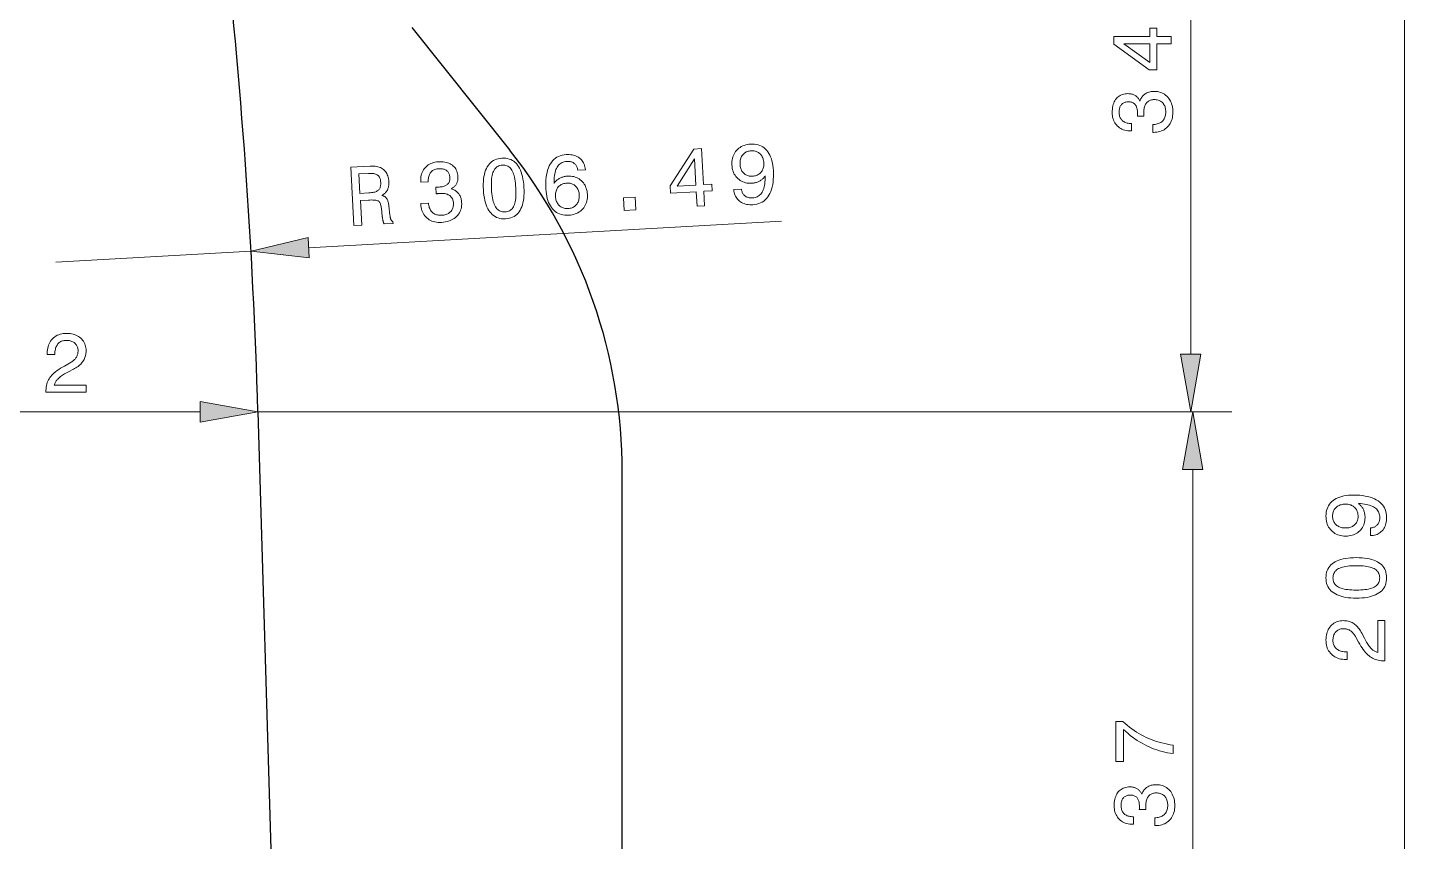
# Model space of a CAD drawing. Extents: x 0 to 297, y 0 to 420.
# Drawn here: x 151.4 to 221.9, y 229.3 to 271 of the extents above; entities that cross this region are included whole.
import ezdxf

# ---------------------------------------------------------------- set-up
doc = ezdxf.new("R2010")
doc.units = 0

msp = doc.modelspace()

# ---------------------------------------------------------------- linework, layer by layer
at = {"color": 7, "lineweight": 13}
for p, q in [((221.907, 141.27), (221.907, 344.361)), ((210.966, 254.27), (210.966, 282.361)), ((165.81, 259.715), (190.013, 261.087)), ((132.971, 251.315), (160.262, 251.315)), ((163.216, 251.315), (213.066, 251.315)), ((163.216, 251.315), (212.966, 251.315)), ((211.066, 217.27), (211.066, 248.361))]:
    msp.add_line(p, q, dxfattribs=at)
at = {"color": 7, "lineweight": 30, "ltscale": 0.200245}
msp.add_line((171.099, 270.994), (176.091, 264.73), dxfattribs=at)
at = {"color": 7, "lineweight": 13, "ltscale": 0.25}
msp.add_line((152.877, 258.982), (162.861, 259.548), dxfattribs=at)
at = {"color": 7, "lineweight": 30}
for p, q in [((163.216, 251.315), (164.316, 214.315)), ((181.866, 135.715), (181.866, 248.215))]:
    msp.add_line(p, q, dxfattribs=at)
at = {"color": 7, "lineweight": 13}
for points in [[(209.966, 270.151), (209.224, 270.151), (209.224, 268.833), (208.844, 268.833), (207.033, 270.147), (207.033, 270.539), (208.878, 270.539), (208.878, 270.967), (209.224, 270.967), (209.224, 270.539), (209.966, 270.539)], [(208.878, 269.196), (208.878, 270.151), (207.535, 270.151)], [(209.026, 265.627), (209.026, 266.025), (209.087, 266.028), (209.146, 266.034), (209.203, 266.043), (209.256, 266.056), (209.306, 266.072), (209.354, 266.091), (209.399, 266.113), (209.441, 266.138), (209.48, 266.167), (209.516, 266.199), (209.549, 266.234), (209.578, 266.271), (209.605, 266.312), (209.627, 266.354), (209.646, 266.4), (209.662, 266.448), (209.674, 266.499), (209.683, 266.553), (209.688, 266.609), (209.69, 266.668), (209.688, 266.726), (209.683, 266.781), (209.676, 266.834), (209.664, 266.884), (209.65, 266.932), (209.633, 266.977), (209.612, 267.02), (209.589, 267.06), (209.562, 267.098), (209.532, 267.133), (209.499, 267.165), (209.464, 267.194), (209.426, 267.219), (209.386, 267.241), (209.344, 267.26), (209.299, 267.275), (209.252, 267.287), (209.203, 267.296), (209.151, 267.301), (209.097, 267.303), (209.048, 267.301), (209.001, 267.296), (208.957, 267.287), (208.914, 267.276), (208.874, 267.261), (208.836, 267.242), (208.8, 267.22), (208.767, 267.195), (208.735, 267.167), (208.706, 267.135), (208.68, 267.1), (208.656, 267.062), (208.635, 267.022), (208.617, 266.979), (208.601, 266.933), (208.588, 266.885), (208.579, 266.834), (208.572, 266.78), (208.567, 266.723), (208.566, 266.664), (208.566, 266.655), (208.566, 266.647), (208.566, 266.638), (208.566, 266.629), (208.567, 266.621), (208.567, 266.612), (208.567, 266.603), (208.567, 266.594), (208.568, 266.584), (208.568, 266.575), (208.569, 266.566), (208.569, 266.555), (208.57, 266.545), (208.57, 266.533), (208.571, 266.521), (208.571, 266.509), (208.572, 266.496), (208.573, 266.482), (208.574, 266.468), (208.574, 266.453), (208.235, 266.453), (208.235, 266.462), (208.236, 266.471), (208.236, 266.48), (208.237, 266.489), (208.237, 266.498), (208.237, 266.507), (208.238, 266.516), (208.238, 266.524), (208.238, 266.533), (208.238, 266.542), (208.238, 266.55), (208.239, 266.558), (208.239, 266.566), (208.239, 266.574), (208.239, 266.582), (208.239, 266.59), (208.239, 266.597), (208.239, 266.605), (208.239, 266.612), (208.239, 266.62), (208.238, 266.676), (208.235, 266.73), (208.229, 266.78), (208.221, 266.828), (208.211, 266.873), (208.198, 266.914), (208.183, 266.953), (208.166, 266.989), (208.146, 267.021), (208.124, 267.051), (208.1, 267.077), (208.074, 267.101), (208.045, 267.122), (208.013, 267.14), (207.979, 267.156), (207.943, 267.168), (207.904, 267.178), (207.863, 267.185), (207.819, 267.189), (207.773, 267.191), (207.729, 267.189), (207.687, 267.185), (207.646, 267.179), (207.608, 267.169), (207.572, 267.157), (207.538, 267.142), (207.506, 267.124), (207.477, 267.104), (207.449, 267.081), (207.423, 267.055), (207.4, 267.026), (207.379, 266.996), (207.361, 266.963), (207.345, 266.927), (207.332, 266.889), (207.321, 266.849), (207.312, 266.806), (207.306, 266.761), (207.302, 266.714), (207.301, 266.664), (207.303, 266.608), (207.308, 266.555), (207.316, 266.504), (207.327, 266.456), (207.342, 266.412), (207.36, 266.369), (207.381, 266.33), (207.405, 266.293), (207.433, 266.26), (207.463, 266.228), (207.497, 266.2), (207.534, 266.175), (207.575, 266.153), (207.618, 266.133), (207.664, 266.117), (207.713, 266.104), (207.765, 266.093), (207.82, 266.086), (207.879, 266.081), (207.94, 266.08), (207.94, 265.696), (207.91, 265.696), (207.824, 265.699), (207.741, 265.706), (207.662, 265.719), (207.587, 265.737), (207.515, 265.76), (207.446, 265.788), (207.381, 265.822), (207.32, 265.86), (207.262, 265.904), (207.208, 265.952), (207.159, 266.005), (207.114, 266.062), (207.075, 266.122), (207.041, 266.186), (207.012, 266.253), (206.989, 266.324), (206.97, 266.398), (206.957, 266.476), (206.95, 266.558), (206.947, 266.643), (206.949, 266.733), (206.955, 266.818), (206.966, 266.9), (206.981, 266.977), (207, 267.051), (207.024, 267.12), (207.051, 267.185), (207.083, 267.246), (207.119, 267.303), (207.16, 267.355), (207.204, 267.403), (207.252, 267.446), (207.303, 267.484), (207.357, 267.517), (207.415, 267.545), (207.476, 267.568), (207.541, 267.585), (207.609, 267.598), (207.68, 267.606), (207.754, 267.608), (207.797, 267.607), (207.839, 267.604), (207.879, 267.6), (207.918, 267.593), (207.956, 267.584), (207.992, 267.574), (208.027, 267.561), (208.061, 267.547), (208.094, 267.531), (208.125, 267.512), (208.155, 267.492), (208.184, 267.47), (208.211, 267.447), (208.237, 267.421), (208.261, 267.393), (208.284, 267.364), (208.305, 267.333), (208.324, 267.3), (208.343, 267.265), (208.359, 267.229), (208.378, 267.276), (208.399, 267.321), (208.421, 267.364), (208.446, 267.404), (208.473, 267.442), (208.501, 267.478), (208.532, 267.511), (208.565, 267.542), (208.599, 267.57), (208.636, 267.597), (208.674, 267.62), (208.714, 267.642), (208.756, 267.661), (208.8, 267.677), (208.845, 267.691), (208.892, 267.702), (208.941, 267.711), (208.991, 267.717), (209.043, 267.721), (209.097, 267.722), (209.182, 267.719), (209.263, 267.71), (209.341, 267.696), (209.416, 267.675), (209.487, 267.648), (209.554, 267.616), (209.619, 267.577), (209.68, 267.533), (209.737, 267.483), (209.791, 267.427), (209.841, 267.366), (209.885, 267.301), (209.924, 267.232), (209.958, 267.16), (209.987, 267.083), (210.011, 267.003), (210.029, 266.919), (210.042, 266.831), (210.05, 266.739), (210.052, 266.643), (210.05, 266.552), (210.041, 266.465), (210.028, 266.381), (210.009, 266.302), (209.984, 266.226), (209.954, 266.154), (209.919, 266.085), (209.878, 266.021), (209.832, 265.96), (209.78, 265.903), (209.724, 265.85), (209.664, 265.803), (209.601, 265.762), (209.534, 265.726), (209.463, 265.696), (209.389, 265.671), (209.311, 265.651), (209.229, 265.638), (209.144, 265.629), (209.055, 265.627)], [(179.984, 263.712), (179.588, 263.69), (179.58, 263.735), (179.569, 263.778), (179.557, 263.819), (179.542, 263.857), (179.525, 263.893), (179.505, 263.926), (179.484, 263.958), (179.46, 263.987), (179.434, 264.013), (179.406, 264.037), (179.376, 264.059), (179.344, 264.078), (179.31, 264.095), (179.274, 264.109), (179.236, 264.12), (179.196, 264.129), (179.155, 264.135), (179.111, 264.139), (179.066, 264.14), (179.018, 264.139), (178.954, 264.133), (178.893, 264.121), (178.836, 264.104), (178.782, 264.082), (178.732, 264.055), (178.685, 264.023), (178.641, 263.985), (178.601, 263.942), (178.564, 263.894), (178.53, 263.841), (178.5, 263.782), (178.473, 263.718), (178.449, 263.649), (178.428, 263.574), (178.411, 263.494), (178.397, 263.409), (178.386, 263.318), (178.378, 263.221), (178.374, 263.12), (178.372, 263.013), (178.396, 263.046), (178.422, 263.077), (178.448, 263.107), (178.476, 263.136), (178.505, 263.163), (178.535, 263.189), (178.566, 263.213), (178.598, 263.236), (178.632, 263.257), (178.667, 263.276), (178.703, 263.294), (178.74, 263.311), (178.777, 263.326), (178.816, 263.339), (178.856, 263.35), (178.897, 263.36), (178.939, 263.369), (178.981, 263.375), (179.025, 263.38), (179.069, 263.384), (179.153, 263.386), (179.234, 263.382), (179.311, 263.373), (179.386, 263.358), (179.458, 263.337), (179.527, 263.311), (179.594, 263.279), (179.657, 263.242), (179.718, 263.199), (179.775, 263.15), (179.829, 263.097), (179.877, 263.04), (179.921, 262.979), (179.959, 262.914), (179.992, 262.845), (180.02, 262.773), (180.043, 262.697), (180.061, 262.617), (180.073, 262.534), (180.081, 262.446), (180.083, 262.359), (180.08, 262.274), (180.07, 262.192), (180.055, 262.114), (180.034, 262.038), (180.007, 261.965), (179.974, 261.896), (179.936, 261.829), (179.891, 261.766), (179.841, 261.705), (179.786, 261.649), (179.728, 261.598), (179.665, 261.553), (179.599, 261.513), (179.529, 261.478), (179.455, 261.448), (179.377, 261.424), (179.296, 261.406), (179.21, 261.393), (179.121, 261.385), (179.018, 261.383), (178.92, 261.388), (178.826, 261.401), (178.736, 261.421), (178.652, 261.45), (178.571, 261.485), (178.495, 261.528), (178.424, 261.579), (178.357, 261.637), (178.295, 261.703), (178.237, 261.776), (178.185, 261.856), (178.138, 261.943), (178.096, 262.036), (178.059, 262.136), (178.028, 262.243), (178.002, 262.356), (177.981, 262.477), (177.965, 262.604), (177.955, 262.738), (177.949, 262.895), (177.95, 263.046), (177.956, 263.189), (177.97, 263.326), (177.989, 263.455), (178.015, 263.578), (178.047, 263.694), (178.086, 263.803), (178.131, 263.905), (178.182, 264), (178.24, 264.087), (178.302, 264.166), (178.37, 264.236), (178.443, 264.298), (178.521, 264.351), (178.605, 264.395), (178.694, 264.431), (178.788, 264.459), (178.887, 264.478), (178.992, 264.488), (179.076, 264.49), (179.156, 264.488), (179.233, 264.482), (179.307, 264.471), (179.377, 264.455), (179.444, 264.435), (179.508, 264.411), (179.568, 264.381), (179.625, 264.348), (179.679, 264.309), (179.729, 264.267), (179.774, 264.221), (179.815, 264.17), (179.852, 264.116), (179.885, 264.059), (179.913, 263.997), (179.937, 263.932), (179.957, 263.862), (179.973, 263.789)], [(185.696, 261.844), (185.654, 262.585), (184.339, 262.51), (184.317, 262.889), (185.526, 264.772), (185.918, 264.794), (186.022, 262.952), (186.449, 262.976), (186.469, 262.631), (186.042, 262.607), (186.083, 261.866)], [(187.576, 262.694), (187.972, 262.716), (187.978, 262.672), (187.986, 262.631), (187.997, 262.591), (188.01, 262.554), (188.026, 262.518), (188.045, 262.485), (188.066, 262.454), (188.09, 262.425), (188.116, 262.398), (188.144, 262.373), (188.175, 262.351), (188.208, 262.331), (188.242, 262.314), (188.279, 262.3), (188.317, 262.288), (188.357, 262.279), (188.4, 262.273), (188.444, 262.269), (188.49, 262.268), (188.538, 262.269), (188.602, 262.275), (188.662, 262.287), (188.719, 262.303), (188.773, 262.325), (188.824, 262.352), (188.871, 262.385), (188.915, 262.422), (188.955, 262.465), (188.992, 262.513), (189.025, 262.566), (189.056, 262.624), (189.083, 262.688), (189.107, 262.757), (189.127, 262.832), (189.145, 262.912), (189.159, 262.998), (189.17, 263.089), (189.177, 263.186), (189.182, 263.288), (189.183, 263.395), (189.159, 263.362), (189.134, 263.33), (189.108, 263.299), (189.08, 263.27), (189.051, 263.243), (189.022, 263.217), (188.99, 263.193), (188.958, 263.17), (188.925, 263.149), (188.89, 263.129), (188.854, 263.111), (188.818, 263.095), (188.78, 263.08), (188.742, 263.067), (188.702, 263.055), (188.662, 263.045), (188.62, 263.037), (188.578, 263.031), (188.535, 263.026), (188.491, 263.022), (188.407, 263.02), (188.326, 263.024), (188.249, 263.033), (188.174, 263.048), (188.102, 263.069), (188.032, 263.095), (187.966, 263.127), (187.903, 263.164), (187.842, 263.207), (187.785, 263.256), (187.731, 263.309), (187.683, 263.366), (187.639, 263.427), (187.601, 263.492), (187.568, 263.56), (187.54, 263.633), (187.517, 263.709), (187.499, 263.789), (187.486, 263.872), (187.479, 263.959), (187.477, 264.048), (187.48, 264.133), (187.49, 264.215), (187.505, 264.294), (187.526, 264.369), (187.553, 264.442), (187.586, 264.512), (187.624, 264.579), (187.669, 264.642), (187.719, 264.703), (187.774, 264.759), (187.832, 264.81), (187.895, 264.855), (187.961, 264.895), (188.031, 264.93), (188.105, 264.96), (188.183, 264.984), (188.264, 265.002), (188.349, 265.015), (188.439, 265.023), (188.541, 265.025), (188.639, 265.02), (188.733, 265.007), (188.822, 264.986), (188.906, 264.958), (188.987, 264.923), (189.062, 264.88), (189.133, 264.829), (189.2, 264.77), (189.262, 264.705), (189.319, 264.632), (189.372, 264.552), (189.418, 264.465), (189.46, 264.372), (189.497, 264.272), (189.528, 264.165), (189.554, 264.051), (189.575, 263.931), (189.59, 263.804), (189.601, 263.67), (189.607, 263.512), (189.606, 263.36), (189.599, 263.216), (189.586, 263.079), (189.567, 262.949), (189.541, 262.826), (189.509, 262.71), (189.471, 262.601), (189.426, 262.5), (189.375, 262.405), (189.317, 262.318), (189.255, 262.24), (189.186, 262.17), (189.113, 262.109), (189.033, 262.056), (188.948, 262.012), (188.858, 261.976), (188.762, 261.949), (188.66, 261.93), (188.553, 261.919), (188.47, 261.917), (188.389, 261.919), (188.312, 261.926), (188.239, 261.938), (188.168, 261.954), (188.1, 261.975), (188.036, 262.001), (187.975, 262.031), (187.917, 262.066), (187.863, 262.106), (187.812, 262.15), (187.766, 262.197), (187.725, 262.248), (187.689, 262.301), (187.658, 262.358), (187.632, 262.419), (187.611, 262.483), (187.594, 262.55), (187.583, 262.62)], [(187.895, 263.987), (187.9, 263.93), (187.908, 263.876), (187.919, 263.824), (187.933, 263.775), (187.95, 263.728), (187.971, 263.684), (187.994, 263.642), (188.021, 263.603), (188.05, 263.566), (188.083, 263.532), (188.118, 263.501), (188.155, 263.474), (188.194, 263.45), (188.235, 263.429), (188.277, 263.413), (188.322, 263.4), (188.368, 263.39), (188.416, 263.384), (188.467, 263.382), (188.519, 263.383), (188.576, 263.388), (188.631, 263.396), (188.683, 263.408), (188.733, 263.422), (188.779, 263.441), (188.823, 263.462), (188.864, 263.487), (188.903, 263.515), (188.938, 263.546), (188.971, 263.581), (189.001, 263.618), (189.027, 263.658), (189.05, 263.7), (189.069, 263.744), (189.085, 263.791), (189.097, 263.84), (189.106, 263.892), (189.112, 263.946), (189.113, 264.002), (189.112, 264.06), (189.107, 264.119), (189.099, 264.176), (189.087, 264.229), (189.072, 264.28), (189.055, 264.328), (189.034, 264.374), (189.009, 264.417), (188.982, 264.457), (188.951, 264.495), (188.917, 264.53), (188.881, 264.562), (188.842, 264.59), (188.801, 264.614), (188.759, 264.635), (188.714, 264.652), (188.667, 264.666), (188.618, 264.675), (188.566, 264.681), (188.513, 264.684), (188.458, 264.682), (188.405, 264.677), (188.355, 264.669), (188.306, 264.657), (188.261, 264.642), (188.217, 264.623), (188.176, 264.6), (188.137, 264.575), (188.1, 264.545), (188.066, 264.512), (188.033, 264.476), (188.004, 264.436), (187.978, 264.395), (187.956, 264.351), (187.937, 264.306), (187.922, 264.258), (187.909, 264.208), (187.901, 264.156), (187.896, 264.102), (187.894, 264.046)], [(168.133, 260.849), (167.963, 263.84), (168.963, 263.896), (169.049, 263.899), (169.132, 263.897), (169.21, 263.891), (169.285, 263.88), (169.355, 263.864), (169.422, 263.844), (169.485, 263.819), (169.543, 263.789), (169.598, 263.755), (169.649, 263.717), (169.695, 263.674), (169.738, 263.626), (169.775, 263.575), (169.809, 263.519), (169.838, 263.459), (169.862, 263.395), (169.882, 263.326), (169.898, 263.253), (169.909, 263.176), (169.916, 263.095), (169.918, 263.047), (169.918, 262.999), (169.915, 262.954), (169.911, 262.909), (169.904, 262.866), (169.896, 262.825), (169.885, 262.785), (169.872, 262.746), (169.857, 262.709), (169.84, 262.673), (169.821, 262.638), (169.8, 262.605), (169.777, 262.574), (169.752, 262.544), (169.725, 262.515), (169.696, 262.488), (169.664, 262.463), (169.631, 262.439), (169.596, 262.416), (169.559, 262.395), (169.592, 262.386), (169.622, 262.376), (169.651, 262.364), (169.678, 262.352), (169.704, 262.337), (169.727, 262.322), (169.749, 262.305), (169.769, 262.287), (169.787, 262.268), (169.804, 262.247), (169.819, 262.224), (169.833, 262.198), (169.847, 262.168), (169.859, 262.135), (169.871, 262.098), (169.882, 262.058), (169.892, 262.015), (169.901, 261.968), (169.909, 261.918), (169.916, 261.864), (169.976, 261.38), (169.98, 261.349), (169.984, 261.32), (169.989, 261.293), (169.993, 261.267), (169.999, 261.244), (170.004, 261.222), (170.01, 261.201), (170.016, 261.183), (170.022, 261.166), (170.029, 261.15), (170.036, 261.136), (170.043, 261.123), (170.052, 261.111), (170.061, 261.099), (170.07, 261.088), (170.08, 261.078), (170.091, 261.068), (170.103, 261.059), (170.115, 261.051), (170.128, 261.044), (170.132, 260.962), (169.68, 260.936), (169.673, 260.946), (169.667, 260.957), (169.661, 260.969), (169.655, 260.982), (169.649, 260.995), (169.644, 261.01), (169.638, 261.026), (169.633, 261.042), (169.628, 261.06), (169.623, 261.079), (169.618, 261.099), (169.614, 261.12), (169.609, 261.142), (169.604, 261.166), (169.6, 261.192), (169.595, 261.218), (169.591, 261.246), (169.587, 261.275), (169.583, 261.306), (169.579, 261.338), (169.536, 261.724), (169.528, 261.78), (169.52, 261.833), (169.509, 261.88), (169.497, 261.924), (169.484, 261.964), (169.469, 261.999), (169.452, 262.03), (169.435, 262.057), (169.415, 262.08), (169.394, 262.098), (169.37, 262.114), (169.339, 262.127), (169.302, 262.138), (169.259, 262.148), (169.21, 262.154), (169.154, 262.159), (169.093, 262.162), (169.025, 262.163), (168.951, 262.161), (168.871, 262.158), (168.461, 262.134), (168.533, 260.871)], [(171.547, 261.984), (171.945, 262.006), (171.951, 261.945), (171.96, 261.886), (171.973, 261.831), (171.989, 261.778), (172.007, 261.729), (172.029, 261.682), (172.054, 261.639), (172.081, 261.599), (172.112, 261.561), (172.146, 261.527), (172.183, 261.496), (172.222, 261.469), (172.264, 261.445), (172.308, 261.425), (172.354, 261.408), (172.403, 261.395), (172.455, 261.386), (172.509, 261.38), (172.565, 261.378), (172.624, 261.38), (172.682, 261.385), (172.737, 261.393), (172.789, 261.403), (172.839, 261.417), (172.885, 261.434), (172.93, 261.454), (172.971, 261.477), (173.01, 261.503), (173.046, 261.532), (173.079, 261.564), (173.11, 261.599), (173.137, 261.635), (173.16, 261.674), (173.18, 261.715), (173.196, 261.759), (173.209, 261.804), (173.218, 261.852), (173.223, 261.901), (173.226, 261.953), (173.224, 262.007), (173.22, 262.056), (173.212, 262.103), (173.201, 262.147), (173.187, 262.188), (173.17, 262.228), (173.149, 262.265), (173.125, 262.299), (173.098, 262.331), (173.068, 262.361), (173.035, 262.388), (172.998, 262.413), (172.96, 262.434), (172.918, 262.453), (172.874, 262.469), (172.828, 262.482), (172.778, 262.492), (172.727, 262.498), (172.673, 262.502), (172.616, 262.503), (172.556, 262.501), (172.548, 262.501), (172.539, 262.5), (172.531, 262.5), (172.522, 262.499), (172.513, 262.499), (172.504, 262.498), (172.495, 262.497), (172.486, 262.496), (172.477, 262.495), (172.468, 262.494), (172.459, 262.493), (172.449, 262.492), (172.438, 262.491), (172.427, 262.49), (172.415, 262.489), (172.402, 262.487), (172.389, 262.486), (172.375, 262.484), (172.361, 262.483), (172.346, 262.481), (172.327, 262.82), (172.336, 262.82), (172.346, 262.82), (172.355, 262.82), (172.364, 262.821), (172.373, 262.821), (172.381, 262.821), (172.39, 262.821), (172.399, 262.821), (172.407, 262.822), (172.416, 262.822), (172.424, 262.822), (172.432, 262.822), (172.441, 262.823), (172.449, 262.823), (172.456, 262.823), (172.464, 262.824), (172.472, 262.824), (172.479, 262.824), (172.487, 262.825), (172.494, 262.825), (172.55, 262.83), (172.604, 262.836), (172.654, 262.845), (172.701, 262.855), (172.745, 262.868), (172.786, 262.883), (172.823, 262.9), (172.858, 262.919), (172.889, 262.941), (172.918, 262.964), (172.943, 262.99), (172.965, 263.018), (172.985, 263.048), (173.001, 263.081), (173.014, 263.115), (173.025, 263.152), (173.033, 263.191), (173.037, 263.233), (173.039, 263.277), (173.038, 263.323), (173.034, 263.367), (173.027, 263.409), (173.018, 263.449), (173.007, 263.487), (172.992, 263.522), (172.976, 263.555), (172.956, 263.586), (172.934, 263.614), (172.909, 263.64), (172.882, 263.664), (172.853, 263.686), (172.821, 263.705), (172.787, 263.721), (172.75, 263.735), (172.712, 263.747), (172.671, 263.755), (172.628, 263.761), (172.582, 263.765), (172.535, 263.766), (172.485, 263.764), (172.429, 263.76), (172.376, 263.752), (172.326, 263.741), (172.279, 263.727), (172.235, 263.71), (172.194, 263.689), (172.156, 263.666), (172.121, 263.64), (172.089, 263.61), (172.059, 263.578), (172.033, 263.542), (172.01, 263.504), (171.99, 263.462), (171.973, 263.418), (171.959, 263.371), (171.949, 263.322), (171.941, 263.269), (171.937, 263.213), (171.936, 263.155), (171.938, 263.094), (171.555, 263.072), (171.553, 263.101), (171.551, 263.188), (171.554, 263.271), (171.562, 263.35), (171.576, 263.427), (171.595, 263.5), (171.619, 263.57), (171.649, 263.637), (171.684, 263.7), (171.724, 263.76), (171.769, 263.817), (171.819, 263.869), (171.873, 263.917), (171.931, 263.959), (171.993, 263.997), (172.058, 264.029), (172.128, 264.057), (172.201, 264.079), (172.278, 264.097), (172.359, 264.109), (172.444, 264.117), (172.534, 264.12), (172.62, 264.118), (172.702, 264.112), (172.78, 264.102), (172.854, 264.087), (172.924, 264.067), (172.991, 264.043), (173.054, 264.015), (173.112, 263.982), (173.167, 263.945), (173.218, 263.903), (173.263, 263.858), (173.304, 263.809), (173.34, 263.757), (173.371, 263.701), (173.397, 263.641), (173.419, 263.577), (173.435, 263.51), (173.447, 263.44), (173.453, 263.365), (173.455, 263.322), (173.454, 263.281), (173.452, 263.24), (173.447, 263.201), (173.441, 263.163), (173.432, 263.126), (173.422, 263.09), (173.41, 263.055), (173.395, 263.022), (173.379, 262.989), (173.36, 262.958), (173.34, 262.928), (173.318, 262.9), (173.294, 262.873), (173.268, 262.847), (173.24, 262.823), (173.21, 262.8), (173.178, 262.779), (173.144, 262.759), (173.109, 262.74), (173.157, 262.724), (173.203, 262.706), (173.247, 262.685), (173.289, 262.663), (173.328, 262.639), (173.365, 262.612), (173.4, 262.583), (173.433, 262.553), (173.463, 262.52), (173.492, 262.485), (173.518, 262.448), (173.541, 262.409), (173.562, 262.368), (173.581, 262.326), (173.598, 262.281), (173.611, 262.235), (173.623, 262.187), (173.632, 262.137), (173.639, 262.085), (173.643, 262.031), (173.645, 261.946), (173.641, 261.864), (173.63, 261.786), (173.614, 261.71), (173.592, 261.638), (173.563, 261.568), (173.528, 261.502), (173.487, 261.439), (173.441, 261.379), (173.388, 261.322), (173.33, 261.269), (173.267, 261.221), (173.201, 261.178), (173.13, 261.14), (173.056, 261.107), (172.977, 261.078), (172.894, 261.055), (172.806, 261.037), (172.715, 261.024), (172.619, 261.016), (172.529, 261.014), (172.441, 261.017), (172.357, 261.026), (172.277, 261.04), (172.199, 261.061), (172.126, 261.086), (172.055, 261.118), (171.989, 261.155), (171.925, 261.198), (171.865, 261.246), (171.81, 261.299), (171.759, 261.356), (171.715, 261.417), (171.675, 261.482), (171.641, 261.551), (171.612, 261.624), (171.588, 261.701), (171.569, 261.781), (171.556, 261.866), (171.549, 261.954)], [(174.759, 262.69), (174.753, 262.838), (174.753, 262.98), (174.759, 263.114), (174.77, 263.242), (174.787, 263.362), (174.81, 263.476), (174.839, 263.583), (174.873, 263.683), (174.913, 263.775), (174.958, 263.861), (175.01, 263.94), (175.066, 264.011), (175.128, 264.074), (175.195, 264.129), (175.267, 264.177), (175.345, 264.218), (175.428, 264.25), (175.516, 264.275), (175.61, 264.292), (175.708, 264.302), (175.808, 264.304), (175.904, 264.297), (175.995, 264.283), (176.081, 264.26), (176.163, 264.229), (176.24, 264.19), (176.313, 264.143), (176.381, 264.087), (176.445, 264.024), (176.504, 263.952), (176.559, 263.872), (176.608, 263.785), (176.653, 263.69), (176.693, 263.587), (176.728, 263.476), (176.759, 263.358), (176.784, 263.232), (176.805, 263.098), (176.821, 262.956), (176.832, 262.807), (176.838, 262.658), (176.838, 262.516), (176.833, 262.381), (176.821, 262.253), (176.805, 262.132), (176.782, 262.019), (176.754, 261.913), (176.72, 261.814), (176.681, 261.722), (176.635, 261.637), (176.585, 261.559), (176.529, 261.489), (176.467, 261.427), (176.4, 261.372), (176.328, 261.325), (176.25, 261.285), (176.167, 261.253), (176.078, 261.228), (175.984, 261.211), (175.884, 261.201), (175.785, 261.2), (175.69, 261.206), (175.6, 261.221), (175.513, 261.244), (175.432, 261.274), (175.354, 261.314), (175.282, 261.361), (175.213, 261.416), (175.149, 261.48), (175.089, 261.551), (175.034, 261.631), (174.984, 261.718), (174.939, 261.813), (174.898, 261.915), (174.863, 262.025), (174.832, 262.143), (174.807, 262.268), (174.786, 262.401), (174.77, 262.541)], [(175.171, 262.713), (175.18, 262.593), (175.191, 262.479), (175.204, 262.372), (175.221, 262.272), (175.24, 262.179), (175.261, 262.093), (175.285, 262.013), (175.312, 261.941), (175.342, 261.875), (175.374, 261.815), (175.409, 261.763), (175.447, 261.716), (175.489, 261.675), (175.533, 261.64), (175.581, 261.611), (175.631, 261.588), (175.685, 261.571), (175.741, 261.56), (175.801, 261.554), (175.864, 261.555), (175.927, 261.561), (175.986, 261.573), (176.041, 261.591), (176.093, 261.614), (176.14, 261.642), (176.184, 261.676), (176.224, 261.715), (176.26, 261.76), (176.292, 261.81), (176.32, 261.866), (176.345, 261.928), (176.367, 261.996), (176.385, 262.071), (176.399, 262.153), (176.411, 262.242), (176.419, 262.337), (176.424, 262.438), (176.425, 262.547), (176.423, 262.662), (176.417, 262.784), (176.409, 262.906), (176.398, 263.02), (176.384, 263.128), (176.368, 263.229), (176.35, 263.323), (176.328, 263.41), (176.304, 263.49), (176.278, 263.562), (176.249, 263.628), (176.217, 263.687), (176.183, 263.739), (176.145, 263.785), (176.104, 263.826), (176.06, 263.86), (176.013, 263.889), (175.962, 263.912), (175.909, 263.929), (175.852, 263.94), (175.792, 263.945), (175.729, 263.944), (175.666, 263.938), (175.607, 263.926), (175.552, 263.908), (175.501, 263.885), (175.453, 263.856), (175.409, 263.822), (175.369, 263.782), (175.333, 263.737), (175.3, 263.686), (175.271, 263.63), (175.246, 263.567), (175.224, 263.498), (175.206, 263.423), (175.19, 263.341), (175.179, 263.253), (175.17, 263.158), (175.166, 263.056), (175.164, 262.948), (175.166, 262.834)], [(184.681, 262.876), (185.635, 262.93), (185.559, 264.271)], [(168.872, 263.524), (168.384, 263.496), (168.44, 262.5), (168.901, 262.527), (168.969, 262.532), (169.033, 262.539), (169.092, 262.548), (169.147, 262.559), (169.198, 262.572), (169.244, 262.588), (169.286, 262.605), (169.323, 262.625), (169.356, 262.646), (169.385, 262.67), (169.41, 262.696), (169.432, 262.725), (169.451, 262.757), (169.467, 262.792), (169.481, 262.83), (169.491, 262.871), (169.498, 262.915), (169.502, 262.961), (169.504, 263.011), (169.502, 263.063), (169.498, 263.115), (169.491, 263.163), (169.482, 263.208), (169.47, 263.25), (169.455, 263.289), (169.438, 263.324), (169.418, 263.357), (169.396, 263.386), (169.371, 263.412), (169.344, 263.435), (169.313, 263.456), (169.279, 263.473), (169.241, 263.488), (169.2, 263.501), (169.154, 263.511), (169.105, 263.519), (169.053, 263.524), (168.996, 263.526), (168.936, 263.526)], [(179.665, 262.419), (179.66, 262.476), (179.652, 262.531), (179.641, 262.583), (179.626, 262.632), (179.609, 262.679), (179.589, 262.724), (179.565, 262.766), (179.539, 262.805), (179.509, 262.842), (179.476, 262.877), (179.441, 262.908), (179.404, 262.936), (179.365, 262.96), (179.324, 262.98), (179.281, 262.997), (179.237, 263.01), (179.191, 263.02), (179.143, 263.026), (179.093, 263.029), (179.041, 263.027), (178.983, 263.022), (178.929, 263.014), (178.876, 263.002), (178.827, 262.987), (178.781, 262.969), (178.737, 262.948), (178.696, 262.923), (178.657, 262.895), (178.622, 262.863), (178.589, 262.829), (178.559, 262.791), (178.533, 262.751), (178.51, 262.709), (178.491, 262.664), (178.475, 262.617), (178.463, 262.567), (178.454, 262.515), (178.448, 262.461), (178.447, 262.404), (178.448, 262.345), (178.453, 262.287), (178.461, 262.23), (178.473, 262.177), (178.487, 262.126), (178.505, 262.078), (178.526, 262.032), (178.55, 261.99), (178.577, 261.949), (178.607, 261.912), (178.641, 261.877), (178.677, 261.845), (178.715, 261.817), (178.755, 261.793), (178.798, 261.772), (178.842, 261.755), (178.889, 261.742), (178.938, 261.732), (178.989, 261.727), (179.042, 261.724), (179.098, 261.726), (179.151, 261.73), (179.201, 261.739), (179.249, 261.751), (179.295, 261.766), (179.339, 261.785), (179.381, 261.807), (179.42, 261.833), (179.457, 261.863), (179.492, 261.896), (179.524, 261.932), (179.554, 261.972), (179.58, 262.013), (179.603, 262.057), (179.622, 262.102), (179.638, 262.15), (179.65, 262.199), (179.659, 262.251), (179.664, 262.305), (179.666, 262.361)], [(181.969, 261.633), (181.932, 262.275), (182.528, 262.308), (182.564, 261.667)], [(165.781, 260.236), (162.861, 259.548), (165.84, 259.195)], [(152.358, 252.315), (152.358, 252.328), (152.36, 252.415), (152.367, 252.5), (152.377, 252.581), (152.391, 252.66), (152.41, 252.736), (152.433, 252.809), (152.46, 252.879), (152.491, 252.946), (152.526, 253.01), (152.565, 253.071), (152.61, 253.131), (152.661, 253.19), (152.719, 253.249), (152.784, 253.309), (152.855, 253.368), (152.933, 253.427), (153.017, 253.486), (153.109, 253.545), (153.207, 253.604), (153.311, 253.662), (153.566, 253.801), (153.611, 253.827), (153.653, 253.852), (153.693, 253.879), (153.73, 253.906), (153.765, 253.933), (153.797, 253.962), (153.827, 253.991), (153.854, 254.02), (153.879, 254.05), (153.902, 254.081), (153.922, 254.112), (153.94, 254.145), (153.955, 254.179), (153.969, 254.213), (153.981, 254.249), (153.99, 254.286), (153.998, 254.324), (154.003, 254.363), (154.006, 254.403), (154.007, 254.444), (154.005, 254.491), (154.001, 254.536), (153.992, 254.579), (153.981, 254.62), (153.966, 254.66), (153.948, 254.697), (153.927, 254.733), (153.902, 254.767), (153.875, 254.799), (153.844, 254.829), (153.81, 254.857), (153.774, 254.882), (153.736, 254.904), (153.695, 254.923), (153.653, 254.939), (153.608, 254.952), (153.561, 254.963), (153.511, 254.97), (153.46, 254.974), (153.406, 254.976), (153.353, 254.974), (153.302, 254.968), (153.253, 254.959), (153.207, 254.946), (153.163, 254.929), (153.121, 254.909), (153.082, 254.885), (153.045, 254.857), (153.01, 254.825), (152.977, 254.79), (152.947, 254.752), (152.921, 254.71), (152.897, 254.666), (152.877, 254.62), (152.859, 254.57), (152.845, 254.517), (152.834, 254.462), (152.826, 254.404), (152.822, 254.344), (152.82, 254.28), (152.82, 254.244), (152.428, 254.244), (152.428, 254.305), (152.431, 254.398), (152.439, 254.487), (152.452, 254.572), (152.471, 254.653), (152.495, 254.73), (152.525, 254.804), (152.56, 254.873), (152.601, 254.938), (152.647, 254.999), (152.698, 255.057), (152.754, 255.11), (152.813, 255.157), (152.877, 255.198), (152.944, 255.234), (153.016, 255.265), (153.091, 255.29), (153.17, 255.309), (153.252, 255.323), (153.339, 255.331), (153.429, 255.334), (153.516, 255.332), (153.6, 255.324), (153.68, 255.312), (153.756, 255.295), (153.83, 255.272), (153.9, 255.245), (153.966, 255.213), (154.029, 255.176), (154.089, 255.134), (154.145, 255.087), (154.197, 255.037), (154.243, 254.983), (154.284, 254.926), (154.32, 254.865), (154.35, 254.802), (154.374, 254.736), (154.394, 254.667), (154.407, 254.594), (154.415, 254.519), (154.418, 254.44), (154.417, 254.379), (154.412, 254.319), (154.404, 254.261), (154.393, 254.205), (154.378, 254.15), (154.36, 254.096), (154.34, 254.044), (154.316, 253.994), (154.288, 253.945), (154.258, 253.897), (154.224, 253.851), (154.187, 253.807), (154.147, 253.763), (154.103, 253.721), (154.056, 253.68), (154.005, 253.64), (153.951, 253.602), (153.894, 253.564), (153.833, 253.528), (153.769, 253.494), (153.516, 253.365), (153.446, 253.328), (153.38, 253.291), (153.318, 253.256), (153.26, 253.221), (153.206, 253.186), (153.156, 253.153), (153.111, 253.12), (153.069, 253.088), (153.032, 253.056), (152.998, 253.026), (152.968, 252.995), (152.94, 252.963), (152.914, 252.931), (152.89, 252.898), (152.868, 252.865), (152.848, 252.831), (152.831, 252.796), (152.815, 252.76), (152.802, 252.723), (152.791, 252.686), (154.418, 252.686), (154.418, 252.315)], [(210.445, 254.27), (210.966, 251.315), (211.487, 254.27)], [(160.262, 250.794), (163.216, 251.315), (160.262, 251.836)], [(211.587, 248.361), (211.066, 251.315), (210.545, 248.361)], [(220.165, 244.976), (220.165, 245.372), (220.209, 245.376), (220.251, 245.382), (220.292, 245.39), (220.33, 245.402), (220.366, 245.416), (220.4, 245.432), (220.432, 245.452), (220.463, 245.473), (220.491, 245.498), (220.517, 245.525), (220.541, 245.555), (220.563, 245.586), (220.582, 245.62), (220.598, 245.655), (220.612, 245.693), (220.624, 245.733), (220.632, 245.774), (220.639, 245.818), (220.642, 245.864), (220.644, 245.912), (220.641, 245.976), (220.633, 246.037), (220.62, 246.095), (220.601, 246.15), (220.577, 246.202), (220.547, 246.251), (220.512, 246.297), (220.472, 246.34), (220.426, 246.379), (220.375, 246.416), (220.318, 246.449), (220.256, 246.48), (220.188, 246.508), (220.115, 246.532), (220.036, 246.554), (219.951, 246.573), (219.861, 246.589), (219.765, 246.603), (219.663, 246.613), (219.556, 246.62), (219.588, 246.594), (219.618, 246.567), (219.647, 246.539), (219.675, 246.51), (219.7, 246.48), (219.724, 246.449), (219.747, 246.416), (219.768, 246.383), (219.787, 246.348), (219.805, 246.312), (219.821, 246.276), (219.835, 246.238), (219.848, 246.2), (219.859, 246.161), (219.868, 246.121), (219.876, 246.08), (219.881, 246.038), (219.886, 245.995), (219.888, 245.952), (219.889, 245.908), (219.886, 245.824), (219.878, 245.744), (219.864, 245.667), (219.845, 245.593), (219.821, 245.522), (219.791, 245.454), (219.755, 245.39), (219.714, 245.329), (219.668, 245.271), (219.616, 245.216), (219.56, 245.166), (219.5, 245.121), (219.437, 245.081), (219.37, 245.046), (219.299, 245.017), (219.226, 244.993), (219.149, 244.974), (219.068, 244.961), (218.984, 244.953), (218.896, 244.951), (218.808, 244.953), (218.723, 244.962), (218.642, 244.976), (218.564, 244.996), (218.489, 245.021), (218.418, 245.052), (218.351, 245.088), (218.286, 245.131), (218.225, 245.179), (218.168, 245.232), (218.115, 245.29), (218.067, 245.352), (218.025, 245.417), (217.989, 245.485), (217.958, 245.557), (217.933, 245.632), (217.913, 245.711), (217.899, 245.794), (217.891, 245.879), (217.888, 245.969), (217.892, 246.071), (217.903, 246.169), (217.921, 246.262), (217.947, 246.349), (217.979, 246.432), (218.02, 246.51), (218.067, 246.583), (218.122, 246.652), (218.184, 246.715), (218.253, 246.773), (218.329, 246.826), (218.412, 246.874), (218.501, 246.916), (218.596, 246.952), (218.698, 246.983), (218.807, 247.008), (218.922, 247.027), (219.043, 247.041), (219.171, 247.05), (219.305, 247.052), (219.464, 247.049), (219.615, 247.041), (219.758, 247.026), (219.895, 247.005), (220.023, 246.978), (220.145, 246.945), (220.259, 246.907), (220.365, 246.862), (220.464, 246.812), (220.555, 246.755), (220.639, 246.693), (220.713, 246.626), (220.779, 246.554), (220.836, 246.477), (220.884, 246.395), (220.924, 246.307), (220.954, 246.215), (220.976, 246.118), (220.989, 246.015), (220.994, 245.908), (220.991, 245.824), (220.985, 245.744), (220.973, 245.668), (220.958, 245.595), (220.937, 245.525), (220.913, 245.459), (220.883, 245.396), (220.849, 245.337), (220.811, 245.281), (220.768, 245.229), (220.722, 245.181), (220.672, 245.138), (220.619, 245.1), (220.563, 245.067), (220.505, 245.039), (220.443, 245.016), (220.378, 244.999), (220.31, 244.986), (220.239, 244.978)], [(218.892, 245.368), (218.949, 245.37), (219.004, 245.374), (219.056, 245.383), (219.106, 245.394), (219.154, 245.408), (219.199, 245.426), (219.242, 245.447), (219.282, 245.471), (219.321, 245.499), (219.357, 245.529), (219.39, 245.563), (219.419, 245.598), (219.445, 245.635), (219.468, 245.675), (219.487, 245.717), (219.503, 245.76), (219.515, 245.806), (219.524, 245.854), (219.529, 245.904), (219.531, 245.956), (219.529, 246.014), (219.524, 246.069), (219.515, 246.122), (219.503, 246.172), (219.488, 246.219), (219.469, 246.264), (219.446, 246.307), (219.421, 246.347), (219.391, 246.384), (219.359, 246.419), (219.323, 246.451), (219.285, 246.479), (219.244, 246.504), (219.201, 246.526), (219.155, 246.545), (219.107, 246.56), (219.056, 246.571), (219.002, 246.58), (218.946, 246.585), (218.888, 246.587), (218.829, 246.585), (218.772, 246.58), (218.718, 246.571), (218.666, 246.56), (218.617, 246.545), (218.57, 246.526), (218.526, 246.504), (218.484, 246.479), (218.445, 246.451), (218.408, 246.419), (218.374, 246.384), (218.344, 246.347), (218.317, 246.308), (218.294, 246.266), (218.274, 246.223), (218.258, 246.176), (218.246, 246.128), (218.237, 246.077), (218.232, 246.024), (218.23, 245.969), (218.232, 245.916), (218.237, 245.865), (218.246, 245.816), (218.259, 245.77), (218.275, 245.725), (218.296, 245.683), (218.319, 245.642), (218.347, 245.604), (218.378, 245.568), (218.412, 245.533), (218.45, 245.502), (218.49, 245.474), (218.532, 245.449), (218.576, 245.428), (218.623, 245.409), (218.672, 245.394), (218.724, 245.383), (218.778, 245.375), (218.834, 245.37)], [(219.444, 241.773), (219.296, 241.776), (219.154, 241.784), (219.02, 241.797), (218.894, 241.816), (218.774, 241.84), (218.662, 241.869), (218.557, 241.904), (218.459, 241.943), (218.369, 241.989), (218.286, 242.039), (218.21, 242.095), (218.143, 242.155), (218.083, 242.22), (218.031, 242.29), (217.988, 242.365), (217.952, 242.445), (217.924, 242.53), (217.904, 242.619), (217.892, 242.714), (217.888, 242.813), (217.892, 242.913), (217.904, 243.008), (217.924, 243.098), (217.951, 243.183), (217.987, 243.263), (218.03, 243.338), (218.081, 243.408), (218.141, 243.473), (218.208, 243.533), (218.283, 243.588), (218.365, 243.637), (218.455, 243.682), (218.553, 243.721), (218.658, 243.756), (218.77, 243.784), (218.89, 243.808), (219.017, 243.826), (219.152, 243.84), (219.294, 243.847), (219.444, 243.85), (219.594, 243.847), (219.735, 243.84), (219.87, 243.826), (219.997, 243.808), (220.116, 243.784), (220.228, 243.756), (220.333, 243.721), (220.43, 243.682), (220.519, 243.637), (220.602, 243.588), (220.676, 243.533), (220.743, 243.473), (220.802, 243.408), (220.853, 243.338), (220.896, 243.263), (220.931, 243.183), (220.958, 243.098), (220.978, 243.008), (220.99, 242.913), (220.994, 242.813), (220.99, 242.714), (220.978, 242.619), (220.958, 242.53), (220.931, 242.445), (220.895, 242.365), (220.852, 242.29), (220.801, 242.22), (220.741, 242.155), (220.674, 242.095), (220.599, 242.039), (220.517, 241.989), (220.427, 241.943), (220.33, 241.904), (220.225, 241.869), (220.114, 241.84), (219.994, 241.816), (219.868, 241.797), (219.734, 241.784), (219.593, 241.776)], [(219.444, 242.187), (219.565, 242.188), (219.679, 242.193), (219.786, 242.2), (219.887, 242.211), (219.981, 242.225), (220.068, 242.241), (220.149, 242.261), (220.223, 242.284), (220.291, 242.31), (220.352, 242.338), (220.406, 242.371), (220.455, 242.406), (220.499, 242.445), (220.536, 242.487), (220.568, 242.533), (220.594, 242.582), (220.614, 242.635), (220.628, 242.691), (220.637, 242.75), (220.64, 242.813), (220.637, 242.876), (220.628, 242.936), (220.614, 242.992), (220.594, 243.044), (220.568, 243.093), (220.537, 243.139), (220.5, 243.181), (220.457, 243.22), (220.409, 243.255), (220.355, 243.286), (220.295, 243.314), (220.227, 243.34), (220.153, 243.362), (220.073, 243.381), (219.985, 243.398), (219.89, 243.411), (219.789, 243.421), (219.681, 243.429), (219.566, 243.433), (219.444, 243.435), (219.322, 243.433), (219.207, 243.429), (219.098, 243.421), (218.997, 243.411), (218.902, 243.398), (218.814, 243.381), (218.733, 243.362), (218.659, 243.34), (218.592, 243.314), (218.531, 243.286), (218.477, 243.255), (218.429, 243.22), (218.386, 243.181), (218.349, 243.139), (218.318, 243.093), (218.292, 243.044), (218.272, 242.992), (218.258, 242.936), (218.25, 242.876), (218.247, 242.813), (218.25, 242.75), (218.258, 242.691), (218.273, 242.635), (218.293, 242.582), (218.319, 242.533), (218.35, 242.487), (218.388, 242.445), (218.431, 242.406), (218.48, 242.371), (218.534, 242.338), (218.595, 242.31), (218.663, 242.284), (218.737, 242.261), (218.818, 242.241), (218.906, 242.225), (219, 242.211), (219.101, 242.2), (219.209, 242.193), (219.323, 242.188)], [(220.907, 238.563), (220.895, 238.563), (220.807, 238.565), (220.723, 238.571), (220.641, 238.581), (220.562, 238.596), (220.486, 238.614), (220.414, 238.637), (220.344, 238.664), (220.277, 238.695), (220.213, 238.73), (220.151, 238.769), (220.092, 238.814), (220.032, 238.865), (219.973, 238.923), (219.914, 238.988), (219.854, 239.059), (219.795, 239.137), (219.736, 239.222), (219.678, 239.313), (219.619, 239.411), (219.56, 239.516), (219.421, 239.771), (219.396, 239.815), (219.37, 239.858), (219.344, 239.897), (219.317, 239.935), (219.289, 239.969), (219.261, 240.002), (219.232, 240.031), (219.202, 240.059), (219.172, 240.084), (219.142, 240.106), (219.11, 240.126), (219.078, 240.144), (219.044, 240.16), (219.009, 240.173), (218.973, 240.185), (218.936, 240.194), (218.898, 240.202), (218.859, 240.207), (218.819, 240.21), (218.778, 240.211), (218.731, 240.21), (218.686, 240.205), (218.643, 240.197), (218.602, 240.185), (218.563, 240.17), (218.525, 240.152), (218.489, 240.131), (218.456, 240.107), (218.423, 240.079), (218.393, 240.048), (218.365, 240.014), (218.34, 239.978), (218.319, 239.94), (218.299, 239.899), (218.283, 239.857), (218.27, 239.812), (218.26, 239.765), (218.253, 239.716), (218.248, 239.664), (218.247, 239.61), (218.249, 239.557), (218.254, 239.506), (218.263, 239.458), (218.276, 239.411), (218.293, 239.367), (218.314, 239.325), (218.338, 239.286), (218.365, 239.249), (218.397, 239.214), (218.432, 239.181), (218.471, 239.152), (218.512, 239.125), (218.556, 239.101), (218.603, 239.081), (218.653, 239.064), (218.705, 239.049), (218.76, 239.038), (218.818, 239.031), (218.879, 239.026), (218.942, 239.024), (218.978, 239.024), (218.978, 238.632), (218.917, 238.632), (218.824, 238.635), (218.735, 238.643), (218.65, 238.656), (218.569, 238.675), (218.492, 238.7), (218.419, 238.729), (218.35, 238.764), (218.284, 238.805), (218.223, 238.851), (218.166, 238.902), (218.113, 238.958), (218.066, 239.018), (218.024, 239.081), (217.988, 239.149), (217.958, 239.22), (217.933, 239.295), (217.913, 239.374), (217.899, 239.457), (217.891, 239.543), (217.888, 239.634), (217.891, 239.72), (217.898, 239.804), (217.911, 239.884), (217.928, 239.961), (217.95, 240.034), (217.977, 240.104), (218.009, 240.17), (218.046, 240.233), (218.088, 240.293), (218.135, 240.349), (218.186, 240.401), (218.24, 240.448), (218.297, 240.489), (218.357, 240.524), (218.42, 240.554), (218.486, 240.579), (218.556, 240.598), (218.628, 240.611), (218.704, 240.62), (218.782, 240.622), (218.843, 240.621), (218.903, 240.616), (218.961, 240.608), (219.018, 240.597), (219.073, 240.582), (219.126, 240.565), (219.178, 240.544), (219.229, 240.52), (219.278, 240.493), (219.325, 240.462), (219.371, 240.428), (219.416, 240.391), (219.459, 240.351), (219.501, 240.307), (219.542, 240.26), (219.582, 240.209), (219.621, 240.155), (219.658, 240.098), (219.694, 240.037), (219.729, 239.973), (219.857, 239.72), (219.895, 239.65), (219.931, 239.584), (219.967, 239.522), (220.002, 239.464), (220.036, 239.41), (220.07, 239.361), (220.103, 239.315), (220.135, 239.273), (220.166, 239.236), (220.197, 239.202), (220.228, 239.172), (220.259, 239.144), (220.291, 239.118), (220.324, 239.094), (220.358, 239.072), (220.392, 239.052), (220.427, 239.035), (220.463, 239.019), (220.499, 239.006), (220.536, 238.995), (220.536, 240.622), (220.907, 240.622)], [(210.066, 233.814), (209.922, 233.835), (209.781, 233.861), (209.641, 233.89), (209.503, 233.924), (209.368, 233.962), (209.234, 234.003), (209.103, 234.049), (208.973, 234.099), (208.845, 234.153), (208.72, 234.211), (208.596, 234.274), (208.473, 234.341), (208.351, 234.412), (208.23, 234.488), (208.11, 234.569), (207.992, 234.655), (207.874, 234.745), (207.757, 234.84), (207.642, 234.939), (207.528, 235.043), (207.528, 233.403), (207.133, 233.403), (207.133, 235.458), (207.492, 235.458), (207.604, 235.358), (207.718, 235.262), (207.833, 235.17), (207.951, 235.082), (208.069, 234.999), (208.19, 234.919), (208.312, 234.844), (208.436, 234.773), (208.562, 234.707), (208.689, 234.644), (208.818, 234.586), (208.949, 234.532), (209.082, 234.482), (209.217, 234.437), (209.354, 234.395), (209.492, 234.358), (209.633, 234.325), (209.775, 234.296), (209.92, 234.271), (210.066, 234.25)], [(209.126, 230.127), (209.126, 230.525), (209.187, 230.528), (209.246, 230.534), (209.303, 230.543), (209.356, 230.556), (209.406, 230.572), (209.454, 230.591), (209.499, 230.613), (209.541, 230.638), (209.58, 230.667), (209.616, 230.699), (209.649, 230.734), (209.678, 230.771), (209.705, 230.812), (209.727, 230.854), (209.746, 230.9), (209.762, 230.948), (209.774, 230.999), (209.783, 231.053), (209.788, 231.109), (209.79, 231.168), (209.788, 231.226), (209.783, 231.281), (209.776, 231.334), (209.764, 231.384), (209.75, 231.432), (209.733, 231.477), (209.712, 231.52), (209.689, 231.56), (209.662, 231.598), (209.632, 231.633), (209.599, 231.665), (209.564, 231.694), (209.526, 231.719), (209.486, 231.741), (209.444, 231.76), (209.399, 231.775), (209.352, 231.787), (209.303, 231.796), (209.251, 231.801), (209.197, 231.803), (209.148, 231.801), (209.101, 231.796), (209.057, 231.787), (209.014, 231.776), (208.974, 231.761), (208.936, 231.742), (208.9, 231.72), (208.867, 231.695), (208.835, 231.667), (208.806, 231.635), (208.78, 231.6), (208.756, 231.562), (208.735, 231.522), (208.717, 231.479), (208.701, 231.433), (208.688, 231.385), (208.679, 231.334), (208.672, 231.28), (208.667, 231.223), (208.666, 231.164), (208.666, 231.155), (208.666, 231.147), (208.666, 231.138), (208.666, 231.129), (208.667, 231.121), (208.667, 231.112), (208.667, 231.103), (208.667, 231.094), (208.668, 231.084), (208.668, 231.075), (208.669, 231.066), (208.669, 231.055), (208.67, 231.045), (208.67, 231.033), (208.671, 231.021), (208.671, 231.009), (208.672, 230.996), (208.673, 230.982), (208.674, 230.968), (208.674, 230.953), (208.335, 230.953), (208.335, 230.962), (208.336, 230.971), (208.336, 230.98), (208.337, 230.989), (208.337, 230.998), (208.337, 231.007), (208.337, 231.016), (208.338, 231.024), (208.338, 231.033), (208.338, 231.041), (208.338, 231.05), (208.339, 231.058), (208.339, 231.066), (208.339, 231.074), (208.339, 231.082), (208.339, 231.09), (208.339, 231.097), (208.339, 231.105), (208.339, 231.112), (208.339, 231.119), (208.338, 231.176), (208.335, 231.23), (208.329, 231.28), (208.321, 231.328), (208.311, 231.373), (208.298, 231.414), (208.283, 231.453), (208.266, 231.489), (208.246, 231.521), (208.224, 231.551), (208.2, 231.577), (208.174, 231.601), (208.145, 231.622), (208.113, 231.64), (208.079, 231.656), (208.043, 231.668), (208.004, 231.678), (207.963, 231.685), (207.919, 231.689), (207.873, 231.691), (207.829, 231.689), (207.786, 231.685), (207.746, 231.679), (207.708, 231.669), (207.672, 231.657), (207.638, 231.642), (207.606, 231.624), (207.577, 231.604), (207.549, 231.581), (207.523, 231.555), (207.5, 231.526), (207.479, 231.496), (207.461, 231.463), (207.445, 231.427), (207.432, 231.389), (207.421, 231.349), (207.412, 231.306), (207.406, 231.261), (207.402, 231.214), (207.401, 231.164), (207.403, 231.108), (207.408, 231.055), (207.416, 231.004), (207.427, 230.956), (207.442, 230.912), (207.46, 230.869), (207.481, 230.83), (207.505, 230.793), (207.533, 230.76), (207.563, 230.728), (207.597, 230.7), (207.634, 230.675), (207.675, 230.653), (207.718, 230.633), (207.764, 230.617), (207.813, 230.604), (207.865, 230.593), (207.92, 230.586), (207.979, 230.581), (208.04, 230.58), (208.04, 230.196), (208.01, 230.196), (207.924, 230.199), (207.841, 230.206), (207.762, 230.219), (207.687, 230.237), (207.615, 230.26), (207.546, 230.288), (207.481, 230.322), (207.42, 230.36), (207.362, 230.404), (207.308, 230.452), (207.259, 230.505), (207.214, 230.562), (207.175, 230.622), (207.141, 230.686), (207.112, 230.753), (207.089, 230.824), (207.07, 230.898), (207.057, 230.976), (207.05, 231.058), (207.047, 231.143), (207.049, 231.233), (207.055, 231.318), (207.066, 231.4), (207.081, 231.477), (207.1, 231.551), (207.124, 231.62), (207.151, 231.685), (207.183, 231.746), (207.219, 231.803), (207.26, 231.855), (207.304, 231.903), (207.352, 231.946), (207.403, 231.984), (207.457, 232.017), (207.515, 232.045), (207.576, 232.068), (207.641, 232.085), (207.708, 232.098), (207.78, 232.106), (207.854, 232.108), (207.897, 232.107), (207.939, 232.104), (207.979, 232.1), (208.018, 232.093), (208.056, 232.084), (208.092, 232.074), (208.127, 232.061), (208.161, 232.047), (208.194, 232.031), (208.225, 232.012), (208.255, 231.992), (208.284, 231.97), (208.311, 231.947), (208.337, 231.921), (208.361, 231.893), (208.384, 231.864), (208.405, 231.833), (208.424, 231.8), (208.443, 231.765), (208.459, 231.729), (208.478, 231.776), (208.499, 231.821), (208.521, 231.864), (208.546, 231.904), (208.573, 231.942), (208.601, 231.978), (208.632, 232.011), (208.665, 232.042), (208.699, 232.07), (208.736, 232.097), (208.774, 232.12), (208.814, 232.142), (208.856, 232.161), (208.9, 232.177), (208.945, 232.191), (208.992, 232.202), (209.041, 232.211), (209.091, 232.217), (209.143, 232.221), (209.197, 232.222), (209.282, 232.219), (209.363, 232.21), (209.441, 232.196), (209.516, 232.175), (209.587, 232.148), (209.654, 232.116), (209.719, 232.077), (209.78, 232.033), (209.837, 231.983), (209.891, 231.927), (209.941, 231.866), (209.985, 231.801), (210.024, 231.732), (210.058, 231.66), (210.087, 231.583), (210.111, 231.503), (210.129, 231.419), (210.142, 231.331), (210.15, 231.239), (210.152, 231.143), (210.15, 231.052), (210.141, 230.965), (210.128, 230.881), (210.109, 230.802), (210.084, 230.726), (210.054, 230.654), (210.019, 230.585), (209.978, 230.521), (209.932, 230.46), (209.88, 230.403), (209.824, 230.35), (209.764, 230.303), (209.701, 230.262), (209.634, 230.226), (209.563, 230.196), (209.489, 230.171), (209.411, 230.151), (209.329, 230.138), (209.244, 230.129), (209.155, 230.127)]]:
    msp.add_lwpolyline(points, close=True, dxfattribs=at)
at = {"color": 7, "lineweight": 30}
for centre, radius, start, end in [((-143.14, 242.207), 306.491, 1.70289, 6.44198), ((155.366, 248.215), 26.5, 0.00002, 38.55083)]:
    msp.add_arc(centre, radius, start, end, dxfattribs=at)
at = {"color": 7, "lineweight": 13}
for points in [[(165.781, 260.236), (162.861, 259.548), (165.781, 260.236), (165.84, 259.195)], [(210.445, 254.27), (210.966, 251.315), (210.445, 254.27), (211.487, 254.27)], [(160.262, 250.794), (163.216, 251.315), (160.262, 250.794), (160.262, 251.836)], [(211.587, 248.361), (211.066, 251.315), (211.587, 248.361), (210.545, 248.361)]]:
    msp.add_solid(points, dxfattribs=at)

doc.saveas('drawing.dxf')
